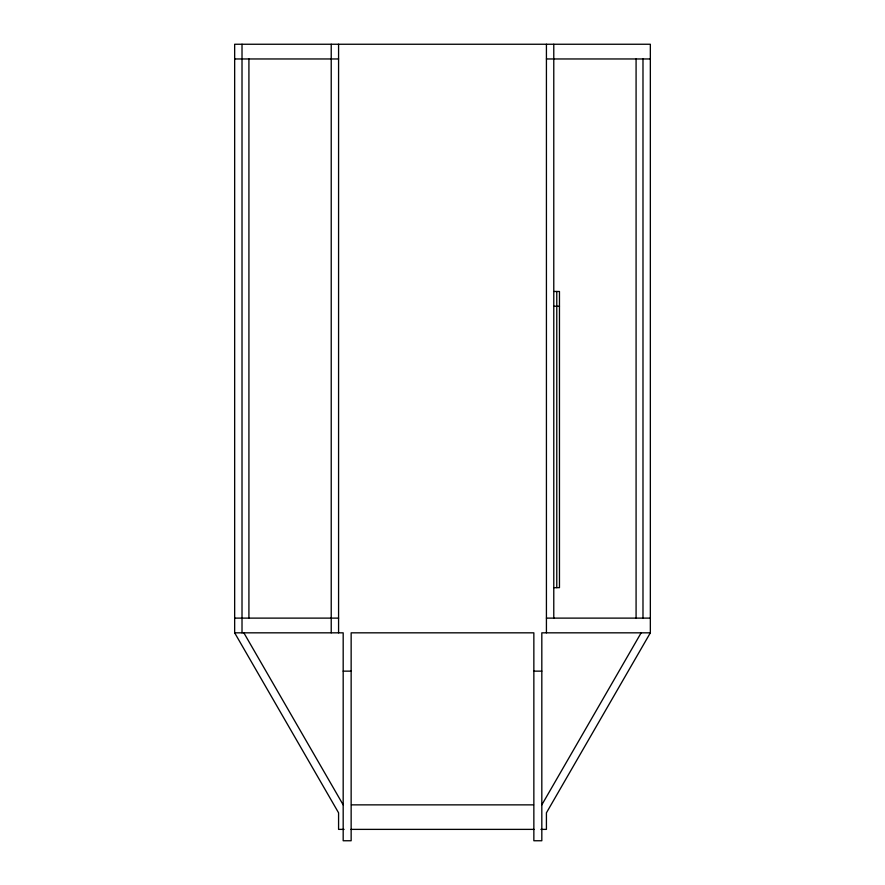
<?xml version="1.0" encoding="UTF-8"?>
<svg xmlns="http://www.w3.org/2000/svg" width="885" height="885" viewBox="0 0 885 885"><rect width="100%" height="100%" fill="white"/><g stroke="black" fill="none" stroke-linecap="round" stroke-linejoin="round"><path stroke-width="1.33" d="M541.819 804.863L641.149 632.83M344.088 829.378L338.579 829.378L338.579 812.828L234.658 632.83L234.658 44.25L650.342 44.25L650.342 632.83L546.421 812.828L546.421 829.378L540.912 829.378M234.658 58.963L338.579 58.963M546.421 58.963L650.342 58.963M554.154 291.475L559.464 291.475L559.464 587.662L554.032 587.662M554.154 306.243L559.464 306.243M234.658 618.117L338.579 618.117M546.421 618.117L650.342 618.117M234.658 632.83L343.181 632.83L343.181 840.75L351.146 840.75L351.146 632.83L533.854 632.83L533.854 840.75L541.819 840.75L541.819 632.83L650.342 632.83M343.181 671.14L351.146 671.14M533.854 671.14L541.819 671.14M351.456 804.863L533.544 804.863M350.969 829.378L534.031 829.378M243.851 632.83L343.181 804.863M642.986 58.963L642.986 618.117M636.083 58.963L636.083 618.117M556.776 291.475L556.776 587.662M553.778 44.25L553.778 618.117M546.421 44.25L546.421 632.83M338.579 44.25L338.579 632.83M331.222 44.25L331.222 632.83M248.917 58.963L248.917 618.117M242.014 44.25L242.014 632.83"/></g></svg>
